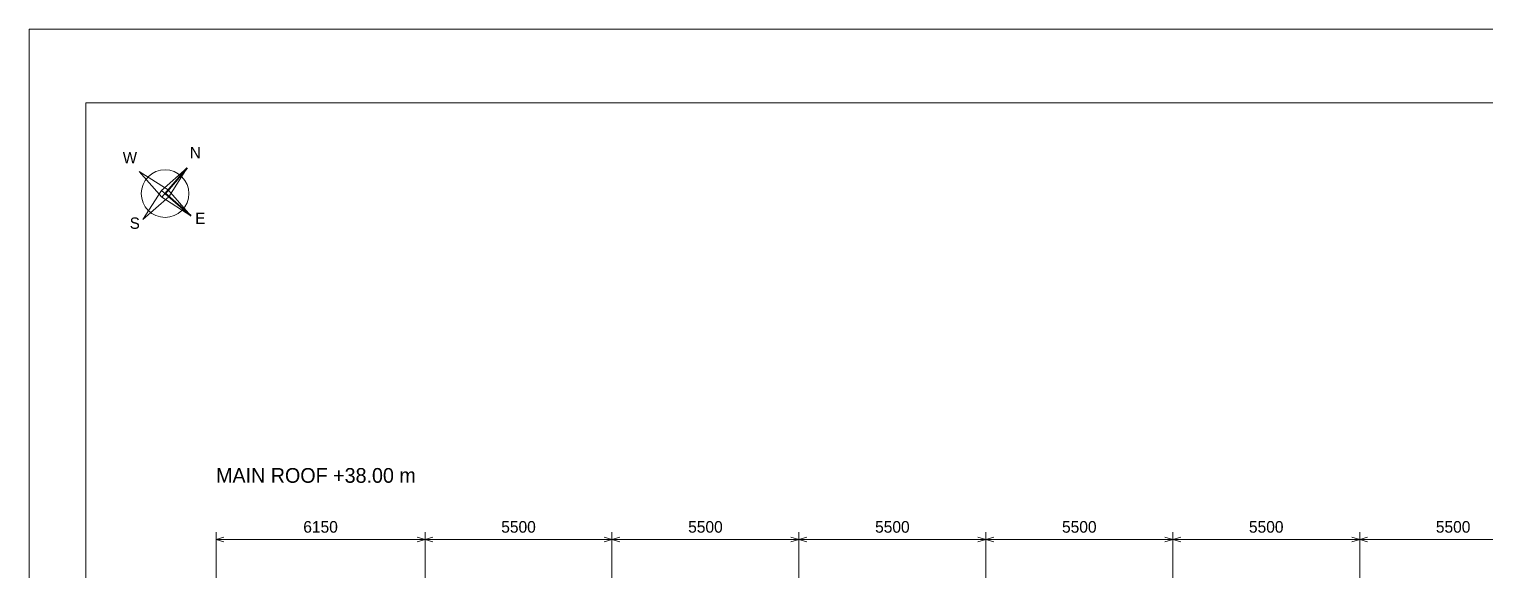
# Paper-space layout '01 Roof Support Layout' of a CAD drawing. Header units: millimetres. Extents: x 5 to 415, y 7 to 290.
# Drawn here: x 5 to 262.2, y 194.5 to 290 of the extents above; entities that cross this region are included whole.
import ezdxf
from ezdxf.enums import TextEntityAlignment as Align

# ---------------------------------------------------------------- set-up
doc = ezdxf.new("R2010")
doc.units = ezdxf.units.MM
for name, color, linetype in [('DIMENSIONS', 7, 'Continuous'), ('SHEET', 7, 'Continuous'), ('TEXT', 7, 'Continuous')]:
    doc.layers.add(name, color=color, linetype=linetype)

# ---------------------------------------------------------------- blocks, each defined once
blk = doc.blocks.new('SHEET_01_ROOF')
at = {"layer": 'DIMENSIONS', "lineweight": 13}
for p, q in [((38, 185.7), (38, 201.3)), ((74.9, 185.7), (74.9, 201.3)), ((74.9, 185.7), (74.9, 201.3)), ((107.9, 185.7), (107.9, 201.3)), ((107.9, 185.7), (107.9, 201.3)), ((140.9, 185.7), (140.9, 201.3)), ((140.9, 185.7), (140.9, 201.3)), ((173.9, 185.7), (173.9, 201.3)), ((173.9, 185.7), (173.9, 201.3)), ((206.9, 185.7), (206.9, 201.3)), ((206.9, 185.7), (206.9, 201.3)), ((239.9, 185.7), (239.9, 201.3)), ((239.9, 185.7), (239.9, 201.3)), ((38, 200), (39.4, 200.42)), ((38, 200), (74.9, 200)), ((38, 200), (39.4, 199.58)), ((74.9, 200), (73.5, 200.42)), ((74.9, 200), (73.5, 199.58)), ((74.9, 200), (76.3, 200.42)), ((74.9, 200), (107.9, 200)), ((74.9, 200), (76.3, 199.58)), ((107.9, 200), (106.5, 200.42)), ((107.9, 200), (106.5, 199.58)), ((107.9, 200), (109.3, 200.42)), ((107.9, 200), (140.9, 200)), ((107.9, 200), (109.3, 199.58)), ((140.9, 200), (139.5, 200.42)), ((140.9, 200), (139.5, 199.58)), ((140.9, 200), (142.3, 200.42)), ((140.9, 200), (173.9, 200)), ((140.9, 200), (142.3, 199.58)), ((173.9, 200), (172.5, 200.42)), ((173.9, 200), (172.5, 199.58)), ((173.9, 200), (175.3, 200.42)), ((173.9, 200), (206.9, 200)), ((173.9, 200), (175.3, 199.58)), ((206.9, 200), (205.5, 200.42)), ((206.9, 200), (205.5, 199.58)), ((206.9, 200), (208.3, 200.42)), ((206.9, 200), (239.9, 200)), ((206.9, 200), (208.3, 199.58)), ((239.9, 200), (238.5, 200.42)), ((239.9, 200), (238.5, 199.58)), ((239.9, 200), (241.3, 200.42)), ((239.9, 200), (272.9, 200)), ((239.9, 200), (241.3, 199.58))]:
    blk.add_line(p, q, dxfattribs=at)
at = {"layer": 'SHEET', "lineweight": 18}
for p, q in [((5, 290), (415, 290)), ((5, 7), (5, 290)), ((15, 277), (331, 277)), ((15, 17), (15, 277))]:
    blk.add_line(p, q, dxfattribs=at)
at = {"layer": 'SHEET', "lineweight": 13}
for p, q in [((29.55, 261.64), (24.45, 264.91)), ((24.45, 264.91), (28.45, 260.36)), ((32.91, 265.55), (28.36, 261.55)), ((29.64, 260.45), (32.91, 265.55)), ((28.36, 261.55), (25.09, 256.45)), ((25.09, 256.45), (29.64, 260.45)), ((28.36, 261.55), (29.64, 260.45)), ((29.64, 260.45), (28.36, 261.55)), ((29.55, 261.64), (28.45, 260.36)), ((28.45, 260.36), (29.55, 261.64)), ((28.45, 260.36), (33.55, 257.09)), ((33.55, 257.09), (29.55, 261.64))]:
    blk.add_line(p, q, dxfattribs=at)
at = {"layer": 'SHEET', "lineweight": 9}
for p, q in [((27.39, 264.88), (28.18, 265.12)), ((28.18, 265.12), (29, 265.2)), ((29, 265.2), (29.82, 265.12)), ((29.82, 265.12), (30.61, 264.88)), ((24.88, 261.82), (25.12, 262.61)), ((25.12, 262.61), (25.51, 263.33)), ((25.51, 263.33), (26.03, 263.97)), ((26.03, 263.97), (26.67, 264.49)), ((26.67, 264.49), (27.39, 264.88)), ((30.61, 264.88), (31.33, 264.49)), ((31.33, 264.49), (31.97, 263.97)), ((31.97, 263.97), (32.49, 263.33)), ((32.49, 263.33), (32.88, 262.61)), ((32.88, 262.61), (33.12, 261.82)), ((24.8, 261), (24.88, 261.82)), ((24.88, 260.18), (24.8, 261)), ((25.12, 259.39), (24.88, 260.18)), ((33.12, 260.18), (32.88, 259.39)), ((33.12, 261.82), (33.2, 261)), ((33.2, 261), (33.12, 260.18)), ((25.51, 258.67), (25.12, 259.39)), ((26.03, 258.03), (25.51, 258.67)), ((26.67, 257.51), (26.03, 258.03)), ((27.39, 257.12), (26.67, 257.51)), ((31.33, 257.51), (30.61, 257.12)), ((31.97, 258.03), (31.33, 257.51)), ((32.49, 258.67), (31.97, 258.03)), ((32.88, 259.39), (32.49, 258.67)), ((28.18, 256.88), (27.39, 257.12)), ((29, 256.8), (28.18, 256.88)), ((29.82, 256.88), (29, 256.8)), ((30.61, 257.12), (29.82, 256.88))]:
    blk.add_line(p, q, dxfattribs=at)
at = {"layer": 'SHEET', "lineweight": 40}
for q in [(32.91, 265.55), (33.55, 257.09)]:
    blk.add_line((29, 261), q, dxfattribs=at)
at = {"layer": 'TEXT'}
for s, height, p in [('W', 2, (22.79, 266.35)), ('N', 2, (34.35, 267.21)), ('E', 2, (35.21, 255.65)), ('S', 2, (23.65, 254.79)), ('6150', 2.05, (56.45, 201.2)), ('5500', 2.05, (91.4, 201.2)), ('5500', 2.05, (124.4, 201.2)), ('5500', 2.05, (157.4, 201.2)), ('5500', 2.05, (190.4, 201.2)), ('5500', 2.05, (223.4, 201.2)), ('5500', 2.05, (256.4, 201.2))]:
    blk.add_text(s, height=height, dxfattribs=at).set_placement(p, align=Align.CENTER)
blk.add_text('MAIN ROOF +38.00 m', height=2.6, dxfattribs=at).set_placement((38, 210))

psp = doc.layouts.new('01 Roof Support Layout')

# ---------------------------------------------------------------- block references
psp.add_blockref('SHEET_01_ROOF', (0, 0))

doc.saveas('drawing.dxf')
